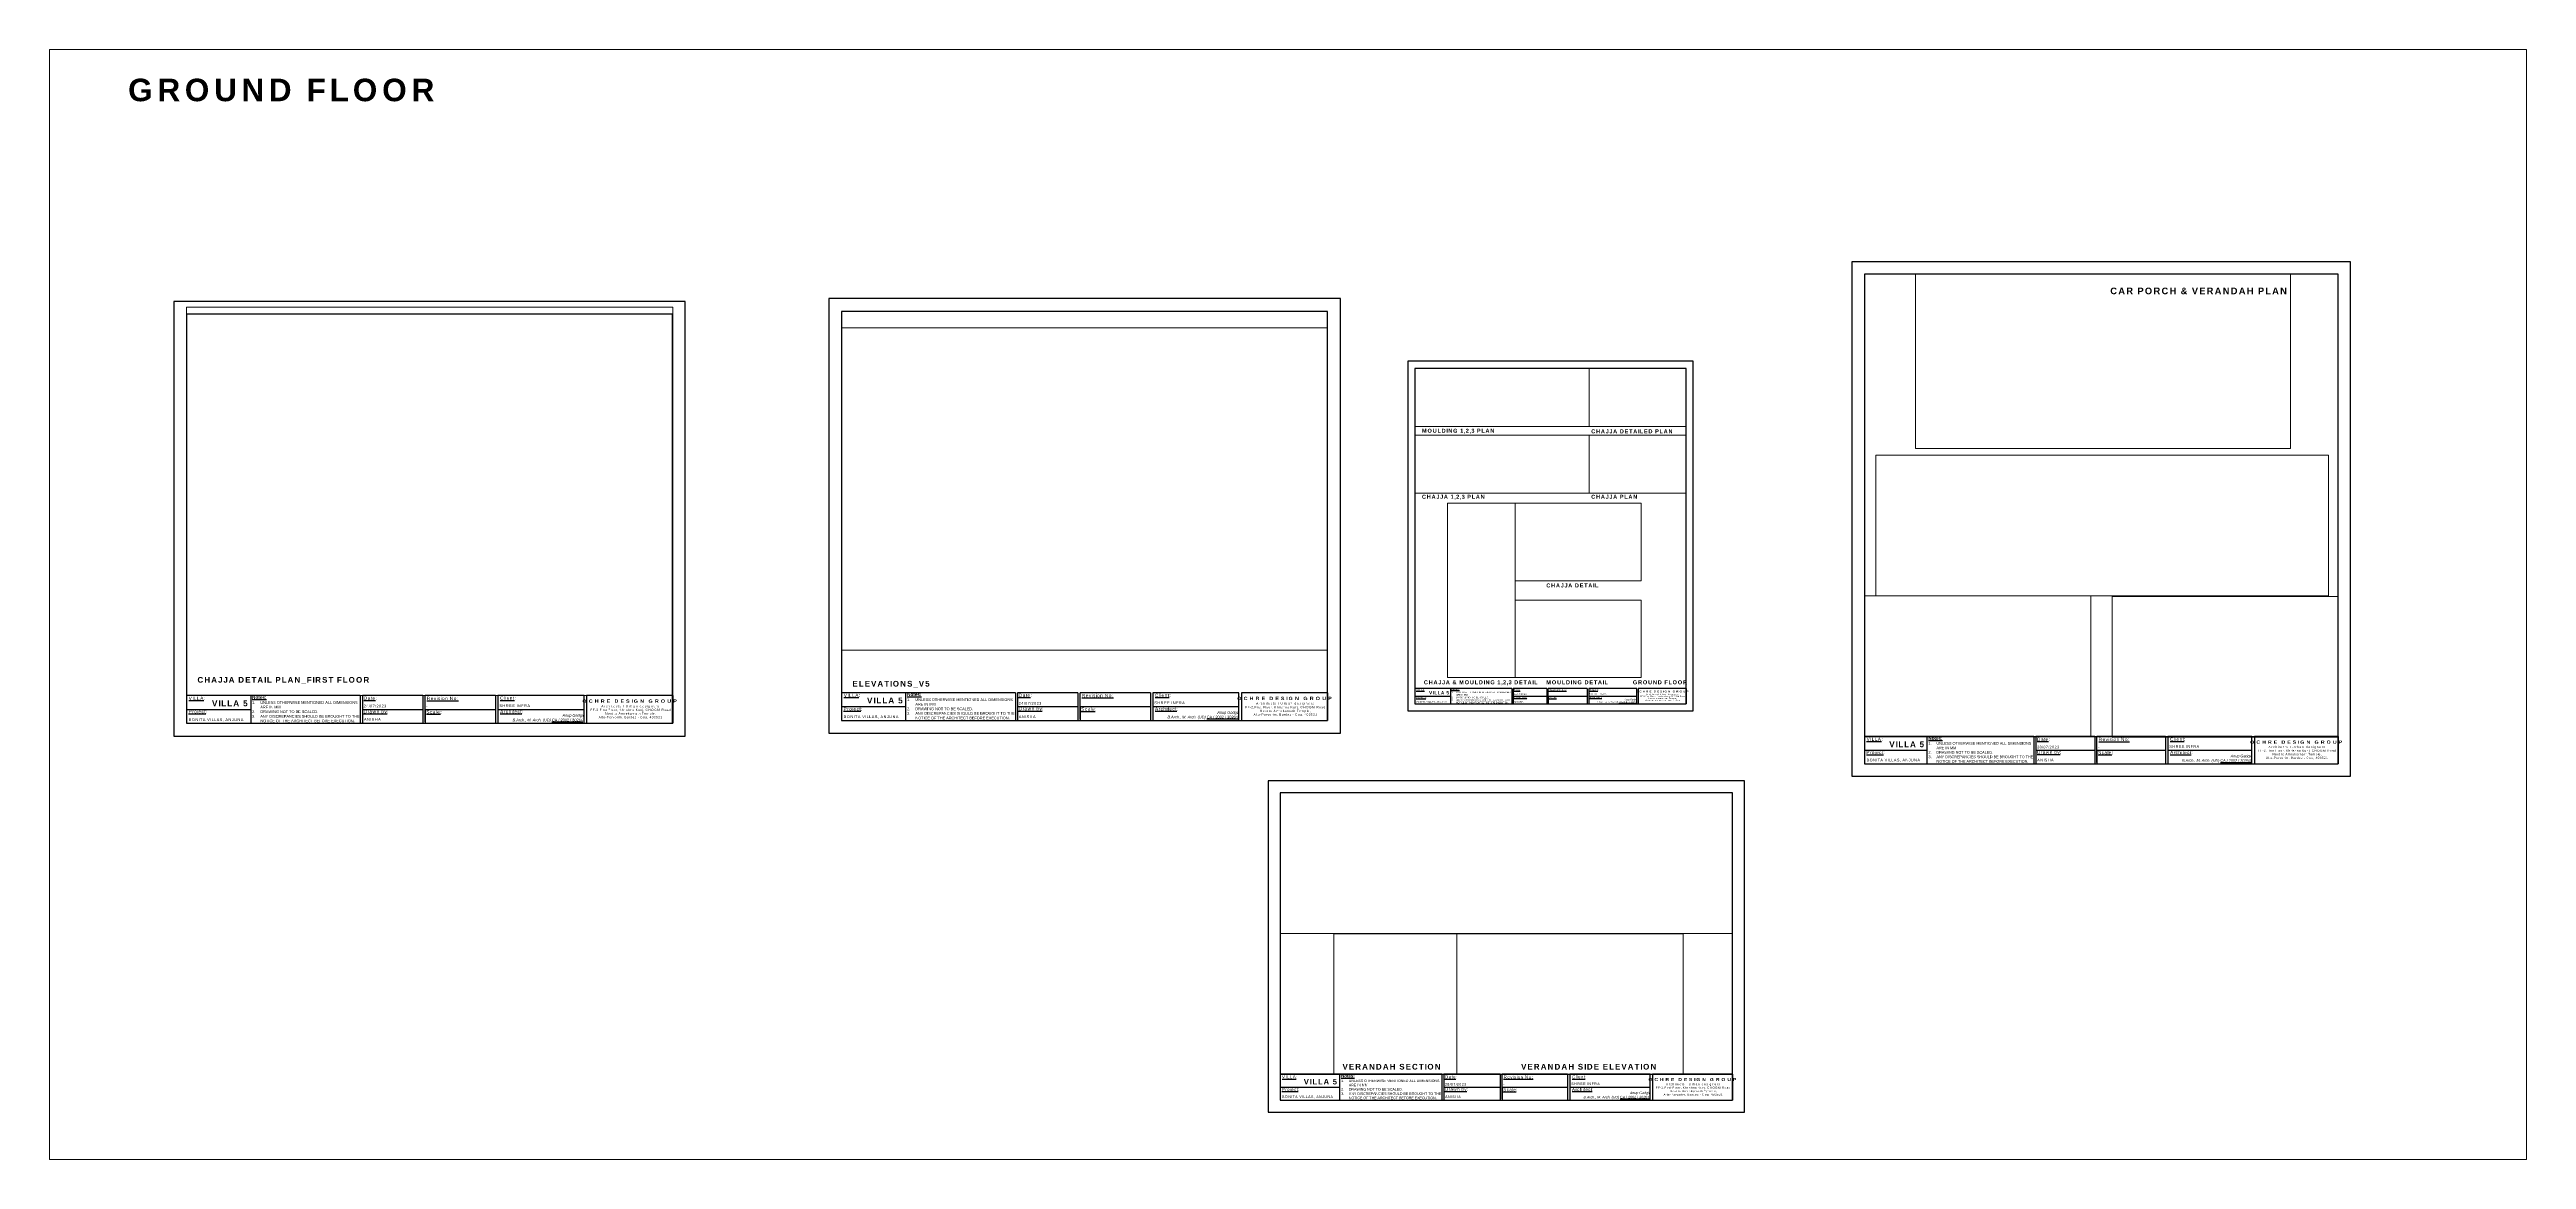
# Paper-space layout 'DETAILS_GROUND FLOOR' of a CAD drawing. Header units: millimetres. Extents: x -20 to 1259, y -234 to 339.
import ezdxf

# ---------------------------------------------------------------- set-up
doc = ezdxf.new("R2010")
doc.units = ezdxf.units.MM
doc.header["$LTSCALE"] = 0.01
doc.header["$MEASUREMENT"] = 0
doc.layers.add('DETAIL DIM', color=5, linetype='Continuous', lineweight=13)
doc.styles.get("Standard").update_dxf_attribs({"font": 'arial.ttf'})

psp = doc.layouts.new('DETAILS_GROUND FLOOR')

# ---------------------------------------------------------------- linework, layer by layer
at = {"lineweight": 25}
for p, q in [((140.4, 5.8), (50.7, 5.8)), ((50.7, 5.8), (50.7, -8.5)), ((84, -8.5), (84, 5.8)), ((140.4, 5.8), (140.4, -8.5)), ((140.4, 5.8), (140.4, -8.5)), ((172.7, 5.8), (141.5, 5.8)), ((141.5, 5.8), (141.5, -8.5)), ((172.7, 5.8), (172.7, -8.5)), ((210.2, 5.8), (173.8, 5.8)), ((173.8, -7.8), (173.8, 5.8)), ((210.2, 5.8), (210.2, -8.5)), ((301.7, 5.8), (257.2, 5.8)), ((257.2, 5.8), (257.2, -8.5)), ((301.7, 5.8), (301.7, -8.5)), ((478.6, 7.3), (388.8, 7.3)), ((388.8, 7.3), (388.8, -7)), ((388.8, 0.1), (422.1, 0.1)), ((422.1, -7), (422.1, 7.3)), ((478.6, 7.3), (478.6, -7)), ((478.6, 7.3), (478.6, -7)), ((510.9, 7.3), (479.7, 7.3)), ((479.7, 7.3), (479.7, -7)), ((479.7, 0.1), (510.9, 0.1)), ((510.9, 7.3), (510.9, -7)), ((548.4, 7.3), (512, 7.3)), ((512, -6.3), (512, 7.3)), ((512, 0.1), (548.4, 0.1)), ((512, 0.1), (512, -7)), ((548.4, 7.3), (548.4, -7)), ((549.6, 0.1), (594, 0.1)), ((639.8, 7.3), (595.4, 7.3)), ((595.4, 7.3), (595.4, -7)), ((639.8, 7.3), (639.8, -7)), ((735, 9.5), (684.9, 9.5)), ((684.9, 9.5), (684.9, 1.5)), ((684.9, 5.5), (703.5, 5.5)), ((703.5, 1.5), (703.5, 9.5)), ((735, 9.5), (735, 1.5)), ((735, 9.5), (735, 1.5)), ((753, 9.5), (735.6, 9.5)), ((735.6, 9.5), (735.6, 1.5)), ((735.6, 5.5), (753, 5.5)), ((753, 9.5), (753, 1.5)), ((773.9, 9.5), (753.6, 9.5)), ((753.6, 1.9), (753.6, 9.5)), ((753.6, 5.5), (773.9, 5.5)), ((753.6, 5.5), (753.6, 1.5)), ((773.9, 9.5), (773.9, 1.5)), ((774.6, 5.5), (799.4, 5.5)), ((824.9, 9.5), (800.1, 9.5)), ((800.1, 9.5), (800.1, 1.5)), ((824.9, 9.5), (824.9, 1.5)), ((50.7, -1.3), (84, -1.3)), ((141.5, -1.3), (172.7, -1.3)), ((173.8, -1.3), (210.2, -1.3)), ((173.8, -1.3), (173.8, -8.5)), ((211.4, -1.3), (255.9, -1.3)), ((1004.4, -15.4), (917, -15.4)), ((917, -15.4), (917, -29.4)), ((917, -22.4), (949.4, -22.4)), ((949.4, -29.4), (949.4, -15.4)), ((1004.4, -15.4), (1004.4, -29.4)), ((1004.4, -15.4), (1004.4, -29.4)), ((1035.9, -15.4), (1005.5, -15.4)), ((1005.5, -15.4), (1005.5, -29.4)), ((1005.5, -22.4), (1035.9, -22.4)), ((1035.9, -15.4), (1035.9, -29.4)), ((1072.4, -15.4), (1037, -15.4)), ((1037, -28.7), (1037, -15.4)), ((1037, -22.4), (1072.4, -22.4)), ((1037, -22.4), (1037, -29.4)), ((1072.4, -15.4), (1072.4, -29.4)), ((1073.6, -22.4), (1117, -22.4)), ((1161.6, -15.4), (1118.3, -15.4)), ((1118.3, -15.4), (1118.3, -29.4)), ((1161.6, -15.4), (1161.6, -29.4)), ((698.8, -189.8), (615.3, -189.8)), ((615.3, -189.8), (615.3, -203.1)), ((646.2, -203.1), (646.2, -189.8)), ((698.8, -189.8), (698.8, -203.1)), ((698.8, -189.8), (698.8, -203.1)), ((728.9, -189.8), (699.8, -189.8)), ((699.8, -189.8), (699.8, -203.1)), ((728.9, -189.8), (728.9, -203.1)), ((763.7, -189.8), (729.9, -189.8)), ((729.9, -202.5), (729.9, -189.8)), ((763.7, -189.8), (763.7, -203.1)), ((848.9, -189.8), (807.5, -189.8)), ((807.5, -189.8), (807.5, -203.1)), ((848.9, -189.8), (848.9, -203.1)), ((615.3, -196.5), (646.2, -196.5)), ((699.8, -196.5), (728.9, -196.5)), ((729.9, -196.5), (763.7, -196.5)), ((729.9, -196.5), (729.9, -203.1)), ((764.9, -196.5), (806.3, -196.5))]:
    psp.add_line(p, q, dxfattribs=at)
for points in [[(910.5, 229.8), (910.5, -35.8), (1168, -35.8), (1168, 229.8)], [(917, 223.4), (917, -29.4), (1161.5, -29.4), (1161.5, 223.4)], [(917, -15.4), (1161.6, -15.4), (1161.6, 223.4), (917, 223.4)], [(44.1, 209.4), (44.1, -15.1), (308.2, -15.1), (308.2, 209.4)], [(382.3, 210.8), (382.3, -13.6), (646.4, -13.6), (646.4, 210.8)], [(50.7, 202.8), (50.7, -8.5), (301.6, -8.5), (301.6, 202.8)], [(388.8, 204.2), (388.8, -7), (639.8, -7), (639.8, 204.2)], [(681.2, 178.5), (681.2, -2.1), (828.6, -2.1), (828.6, 178.5)], [(684.9, 174.8), (684.9, 1.5), (824.9, 1.5), (824.9, 174.8)], [(255.9, 5.8), (211.4, 5.8), (211.4, -8.5), (255.9, -8.5)], [(594, 7.3), (549.6, 7.3), (549.6, -7), (594, -7)], [(799.4, 9.5), (774.6, 9.5), (774.6, 1.5), (799.4, 1.5)], [(1117, -15.4), (1073.6, -15.4), (1073.6, -29.4), (1117, -29.4)], [(609.1, -38.3), (609.1, -209.3), (855, -209.3), (855, -38.3)], [(615.3, -44.4), (615.3, -203.1), (848.9, -203.1), (848.9, -44.4)], [(806.3, -189.8), (764.9, -189.8), (764.9, -203.1), (806.3, -203.1)]]:
    psp.add_lwpolyline(points, close=True, dxfattribs=at)
for points in [[(684.9, 1.5), (701.7, 1.5)], [(735.6, 1.5), (753, 1.5)], [(753.6, 1.5), (773.9, 1.5)], [(800.1, 1.5), (824.9, 1.5)], [(50.7, -8.5), (80.9, -8.5)], [(141.5, -8.5), (172.7, -8.5)], [(173.8, -8.5), (210.2, -8.5)], [(257.2, -8.5), (301.7, -8.5)], [(388.8, -7), (419, -7)], [(479.7, -7), (510.9, -7)], [(512, -7), (548.4, -7)], [(595.4, -7), (639.8, -7)], [(917, -29.4), (946.4, -29.4)], [(1005.5, -29.4), (1035.9, -29.4)], [(1037, -29.4), (1072.4, -29.4)], [(1118.3, -29.4), (1161.6, -29.4)], [(615.3, -203.1), (643.4, -203.1)], [(699.8, -203.1), (728.9, -203.1)], [(729.9, -203.1), (763.7, -203.1)], [(807.5, -203.1), (848.9, -203.1)]]:
    psp.add_lwpolyline(points, dxfattribs=at)
psp.add_lwpolyline([(615.3, -189.8), (848.9, -189.8), (848.9, -44.4), (615.3, -44.4)], close=True)
at = {"layer": 'DETAIL DIM', "ltscale": 0.5}
psp.add_lwpolyline([(-20.1, 339.5), (1258.8, 339.5), (1258.8, -233.8), (-20.1, -233.8)], close=True, dxfattribs=at)

# ---------------------------------------------------------------- texts
at = {"attachment_point": 1}
for s, width, gutter_width, insert, char_height in [('{\\fArial|b1|i0|c0|p34;\\T1.2;GROUND FLOOR}', 455.449, 91, (20.5, 324.4), 11.644), ('{\\fArial|b1|i0|c0|p34;\\T1.2;CAR PORCH & VERANDAH PLAN}', 133.963, 26.8, (1043.9, 216.5), 3.425), ('{\\fArial|b1|i0|c0|p34;\\T1.2;MOULDING 1,2,3 PLAN}', 80.585, 16.1, (688.5, 143.6), 2.06), ('{\\fArial|b1|i0|c0|p34;\\T1.2;CHAJJA DETAILED PLAN}', 80.585, 16.1, (775.9, 143.3), 2.06), ('{\\fArial|b1|i0|c0|p34;\\T1.2;CHAJJA 1,2,3 PLAN}', 80.585, 16.1, (688.5, 109.5), 2.06), ('{\\fArial|b1|i0|c0|p34;\\T1.2;CHAJJA PLAN}', 80.585, 16.1, (775.9, 109.5), 2.06), ('{\\fArial|b1|i0|c0|p34;\\T1.2;CHAJJA DETAIL}', 80.585, 16.1, (752.7, 63.7), 2.06), ('{\\fArial|b1|i0|c0|p34;\\T1.2;CHAJJA DETAIL PLAN_FIRST FLOOR}', 115.035, 23, (56.3, 15.4), 2.941), ('{\\fArial|b1|i0|c0|p34;\\T1.2;ELEVATIONS_V5}', 115.035, 23, (394.5, 13.4), 2.941), ('{\\fArial|b1|i0|c0|p34;\\T1.2;CHAJJA & MOULDING 1,2,3 DETAIL}', 80.585, 16.1, (689.5, 13.7), 2.06), ('{\\fArial|b1|i0|c0|p34;\\T1.2;MOULDING DETAIL}', 80.585, 16.1, (752.7, 13.7), 2.06), ('{\\fArial|b1|i0|c0|p34;\\T1.2;GROUND FLOOR}', 80.585, 16.1, (797.4, 13.7), 2.06), ('{\\T1.2;\\LVILLA\\l:}', 42.193, 11.1, (51.8, 5.3), 1.722), ('{\\fArial|b1|i0|c0|p34;\\T1.2;VILLA 5}', 118.427, 23.7, (63.8, 3.3), 3.028), ('{\\fArial|b1|i0|c0|p34;\\H1.2099x;\\LNotes:\\fArial|b0|i0|c0|p34;\\H0.8265x;\\l\\P\\pxi-3,l3,ql,t3;1.^IUNLESS OTHERWISE MENTIONED ALL DIMENSIONS ARE IN MM\\P2.^IDRAWING NOT TO BE SCALED.\\P3.^IANY DISCREPANCIES SHOULD BE BROUGHT TO THE NOTICE OF THE ARCHITECT BEFORE EXECUTION\\fLucida Grande|b1|i0|c0|p2;.}', 55.808, 11.1, (84.5, 5.8), 1.4229), ('{\\T1.2;\\LDate\\l:}', 42.193, 11.1, (142.2, 5.3), 1.722), ('{\\T1.2;24/07/2023}', 42.193, 11.1, (142.1, 1.1), 1.423), ('{\\T1.2;-}', 42.193, 11.1, (174.4, 1.1), 1.42), ('{\\T1.2;\\LRevision No:}', 42.193, 11.1, (174.7, 5.2), 1.722), ('{\\T1.2;SHREE INFRA}', 42.193, 11.1, (212.2, 1.3), 1.423), ('{\\T1.2;\\LClient\\l:}', 42.193, 11.1, (212.6, 5.4), 1.722), ('\\pxqc;{\\fArial Black|b1|i0|c0|p34;\\T1.55;OCHRE DESIGN GROUP\\P\\fArial|b0|i0|c0|p34;\\H0.6667x;\\T1.5;Architects I Urban designers\\H0.75x;\\T1;\\P\\H1.333x;\\T1.25;FF-2,First Floor, Khrishna Kunj, CHOGM Road\\PNext to Amrekarnath Temple,\\PAlto-Porvorim, Bardez - Goa, 403521}', 70.679, 11.1, (244.6, 3.8), 1.722), ('{\\T1.2;\\LVILLA\\l:}', 42.193, 11.1, (390, 6.8), 1.722), ('{\\fArial|b1|i0|c0|p34;\\T1.2;VILLA 5}', 118.427, 23.7, (402, 4.8), 3.028), ('{\\fArial|b1|i0|c0|p34;\\H1.2099x;\\LNotes:\\fArial|b0|i0|c0|p34;\\H0.8265x;\\l\\P\\pxi-3,l3,ql,t3;1.^IUNLESS OTHERWISE MENTIONED ALL DIMENSIONS ARE IN MM\\P2.^IDRAWING NOT TO BE SCALED.\\P3.^IANY DISCREPANCIES SHOULD BE BROUGHT TO THE NOTICE OF THE ARCHITECT BEFORE EXECUTION\\fLucida Grande|b1|i0|c0|p2;.}', 55.808, 11.1, (422.7, 7.3), 1.4229), ('{\\T1.2;\\LDate\\l:}', 42.193, 11.1, (480.3, 6.8), 1.722), ('{\\T1.2;24/07/2023}', 42.193, 11.1, (480.3, 2.5), 1.423), ('{\\T1.2;-}', 42.193, 11.1, (512.6, 2.5), 1.42), ('{\\T1.2;\\LRevision No:}', 42.193, 11.1, (512.9, 6.7), 1.722), ('{\\T1.2;SHREE INFRA}', 42.193, 11.1, (550.3, 2.8), 1.423), ('{\\T1.2;\\LClient\\l:}', 42.193, 11.1, (550.7, 6.8), 1.722), ('\\pxqc;{\\fArial Black|b1|i0|c0|p34;\\T1.55;OCHRE DESIGN GROUP\\P\\fArial|b0|i0|c0|p34;\\H0.6667x;\\T1.5;Architects I Urban designers\\H0.75x;\\T1;\\P\\H1.333x;\\T1.25;FF-2,First Floor, Khrishna Kunj, CHOGM Road\\PNext to Amrekarnath Temple,\\PAlto-Porvorim, Bardez - Goa, 403521}', 70.679, 11.1, (582.7, 5.2), 1.722), ('{\\T1.2;\\LVILLA\\l:}', 23.539, 6.2, (685.5, 9.2), 0.96), ('{\\T1.2;\\LProject\\l:}', 23.539, 6.2, (685.5, 5.3), 0.96), ('{\\T1.2;BONITA VILLAS, ANJUNA}', 31.05, 6.2, (685.5, 3), 0.794), ('{\\fArial|b1|i0|c0|p34;\\T1.2;VILLA 5}', 66.069, 13.2, (692.2, 8.1), 1.689), ('{\\fArial|b1|i0|c0|p34;\\H1.2099x;\\LNotes:\\fArial|b0|i0|c0|p34;\\H0.8265x;\\l\\P\\pxi-3,l3,ql,t3;1.^IUNLESS OTHERWISE MENTIONED ALL DIMENSIONS ARE IN MM\\P2.^IDRAWING NOT TO BE SCALED.\\P3.^IANY DISCREPANCIES SHOULD BE BROUGHT TO THE NOTICE OF THE ARCHITECT BEFORE EXECUTION\\fLucida Grande|b1|i0|c0|p2;.}', 31.135, 6.2, (703.8, 9.5), 0.7938), ('{\\T1.2;\\LDate\\l:}', 23.539, 6.2, (735.9, 9.2), 0.96), ('{\\T1.2;\\LDrawn by\\fLucida Grande|b0|i0|c0|p2;\\l:}', 23.539, 6.2, (735.9, 5.4), 0.96), ('{\\T1.2;24/07/2023}', 23.539, 6.2, (735.9, 6.9), 0.794), ('{\\T1.2;ANISHA }', 23.539, 6.2, (736, 3), 0.794), ('{\\T1.2;\\LScale\\l:}', 23.539, 6.2, (753.9, 5.3), 0.96), ('{\\T1.2;-}', 23.539, 6.2, (753.9, 6.9), 0.794), ('{\\T1.2;\\LRevision No:}', 23.539, 6.2, (754.1, 9.2), 0.96), ('{\\T1.2;SHREE INFRA}', 23.539, 6.2, (775, 7), 0.794), ('{\\T1.2;\\LClient\\l:}', 23.539, 6.2, (775.2, 9.2), 0.96), ('{\\T1.2;\\LArchitect\\l:}', 23.539, 6.2, (775.2, 5.4), 0.96), ('\\pxqr;{\\fArial|b0|i1|c0|p34;\\H0.8265x;\\C5;Anup Gadgil\\fArial|b0|i0|c0|p34; \\P\\pql;\\fArial|b0|i1|c0|p34;          B.Arch., M. Arch. (UD) \\fArial|b0|i0|c0|p34;\\LCA / 2002 / 30264\\l  }', 23.539, 6.2, (775.7, 4.2), 0.9604), ('\\pxqc;{\\fArial Black|b1|i0|c0|p34;\\T1.55;OCHRE DESIGN GROUP\\P\\fArial|b0|i0|c0|p34;\\H0.6667x;\\T1.5;Architects I Urban designers\\H0.75x;\\T1;\\P\\H1.333x;\\T1.25;FF-2,First Floor, Khrishna Kunj, CHOGM Road\\PNext to Amrekarnath Temple,\\PAlto-Porvorim, Bardez - Goa, 403521}', 39.431, 6.2, (793.1, 8.4), 0.96), ('{\\T1.2;\\LProject\\l:}', 42.193, 11.1, (51.7, -1.6), 1.722), ('{\\T1.2;BONITA VILLAS, ANJUNA}', 55.656, 11.1, (51.8, -5.9), 1.423), ('{\\T1.2;\\LDrawn by\\fLucida Grande|b0|i0|c0|p2;\\l:}', 42.193, 11.1, (142.1, -1.6), 1.722), ('{\\T1.2;ANISHA }', 42.193, 11.1, (142.3, -5.8), 1.423), ('{\\T1.2;\\LScale\\l:}', 42.193, 11.1, (174.5, -1.8), 1.722), ('{\\T1.2;\\LArchitect\\l:}', 42.193, 11.1, (212.6, -1.6), 1.722), ('\\pxqr;{\\fArial|b0|i1|c0|p34;\\H0.8265x;\\C5;Anup Gadgil\\fArial|b0|i0|c0|p34; \\P\\pql;\\fArial|b0|i1|c0|p34;          B.Arch., M. Arch. (UD) \\fArial|b0|i0|c0|p34;\\LCA / 2002 / 30264\\l  }', 42.193, 11.1, (213.5, -3.7), 1.7215), ('{\\T1.2;\\LProject\\l:}', 42.193, 11.1, (389.9, -0.2), 1.722), ('{\\T1.2;BONITA VILLAS, ANJUNA}', 55.656, 11.1, (390, -4.4), 1.423), ('{\\T1.2;\\LDrawn by\\fLucida Grande|b0|i0|c0|p2;\\l:}', 42.193, 11.1, (480.3, -0.1), 1.722), ('{\\T1.2;ANISHA }', 42.193, 11.1, (480.4, -4.4), 1.423), ('{\\T1.2;\\LScale\\l:}', 42.193, 11.1, (512.6, -0.3), 1.722), ('{\\T1.2;\\LArchitect\\l:}', 42.193, 11.1, (550.7, -0.2), 1.722), ('\\pxqr;{\\fArial|b0|i1|c0|p34;\\H0.8265x;\\C5;Anup Gadgil\\fArial|b0|i0|c0|p34; \\P\\pql;\\fArial|b0|i1|c0|p34;          B.Arch., M. Arch. (UD) \\fArial|b0|i0|c0|p34;\\LCA / 2002 / 30264\\l  }', 42.193, 11.1, (551.6, -2.2), 1.7215), ('{\\T1.2;\\LProject\\l:}', 41.122, 10.8, (918, -22.7), 1.678), ('{\\T1.2;\\LVILLA\\l:}', 41.122, 10.8, (918.1, -15.9), 1.678), ('{\\fArial|b1|i0|c0|p34;\\T1.2;VILLA 5}', 115.418, 23.1, (929.8, -17.9), 2.951), ('{\\fArial|b1|i0|c0|p34;\\H1.2099x;\\LNotes:\\fArial|b0|i0|c0|p34;\\H0.8265x;\\l\\P\\pxi-3,l3,ql,t3;1.^IUNLESS OTHERWISE MENTIONED ALL DIMENSIONS ARE IN MM\\P2.^IDRAWING NOT TO BE SCALED.\\P3.^IANY DISCREPANCIES SHOULD BE BROUGHT TO THE NOTICE OF THE ARCHITECT BEFORE EXECUTION\\fLucida Grande|b1|i0|c0|p2;.}', 54.391, 10.8, (950, -15.4), 1.3867), ('{\\T1.2;\\LDate\\l:}', 41.122, 10.8, (1006.1, -15.9), 1.678), ('{\\T1.2;\\LDrawn by\\fLucida Grande|b0|i0|c0|p2;\\l:}', 41.122, 10.8, (1006.1, -22.6), 1.678), ('{\\T1.2;28/07/2023}', 41.122, 10.8, (1006.1, -20.1), 1.387), ('{\\T1.2;\\LScale\\l:}', 41.122, 10.8, (1037.6, -22.8), 1.678), ('{\\T1.2;-}', 41.122, 10.8, (1037.6, -20.1), 1.39), ('{\\T1.2;\\LRevision No:}', 41.122, 10.8, (1037.9, -16), 1.678), ('{\\T1.2;SHREE INFRA}', 41.122, 10.8, (1074.4, -19.8), 1.387), ('{\\T1.2;\\LClient\\l:}', 41.122, 10.8, (1074.8, -15.9), 1.678), ('{\\T1.2;\\LArchitect\\l:}', 41.122, 10.8, (1074.8, -22.7), 1.678), ('\\pxqr;{\\fArial|b0|i1|c0|p34;\\H0.8265x;\\C5;Anup Gadgil\\fArial|b0|i0|c0|p34; \\P\\pql;\\fArial|b0|i1|c0|p34;          B.Arch., M. Arch. (UD) \\fArial|b0|i0|c0|p34;\\LCA / 2002 / 30264\\l  }', 41.122, 10.8, (1075.6, -24.7), 1.6778), ('\\pxqc;{\\fArial Black|b1|i0|c0|p34;\\T1.55;OCHRE DESIGN GROUP\\P\\fArial|b0|i0|c0|p34;\\H0.6667x;\\T1.5;Architects I Urban designers\\H0.75x;\\T1;\\P\\H1.333x;\\T1.25;FF-2,First Floor, Khrishna Kunj, CHOGM Road\\PNext to Amrekarnath Temple,\\PAlto-Porvorim, Bardez - Goa, 403521}', 68.884, 10.8, (1105.9, -17.4), 1.678), ('{\\T1.2;BONITA VILLAS, ANJUNA}', 54.242, 10.8, (918.1, -26.8), 1.387), ('{\\T1.2;ANISHA }', 41.122, 10.8, (1006.2, -26.8), 1.387), ('{\\T1.2;\\LVILLA\\l:}', 39.275, 10.3, (616.3, -190.3), 1.602), ('{\\fArial|b1|i0|c0|p34;\\H1.2099x;\\LNotes:\\fArial|b0|i0|c0|p34;\\H0.8265x;\\l\\P\\pxi-3,l3,ql,t3;1.^IUNLESS OTHERWISE MENTIONED ALL DIMENSIONS ARE IN MM\\P2.^IDRAWING NOT TO BE SCALED.\\P3.^IANY DISCREPANCIES SHOULD BE BROUGHT TO THE NOTICE OF THE ARCHITECT BEFORE EXECUTION\\fLucida Grande|b1|i0|c0|p2;.}', 51.949, 10.3, (646.8, -189.8), 1.3245), ('{\\fArial|b1|i0|c0|p34;\\T1.2;VERANDAH SECTION}', 115.035, 23, (647.5, -184.4), 2.941), ('{\\T1.2;\\LDate\\l:}', 39.275, 10.3, (700.4, -190.3), 1.602), ('{\\T1.2;\\LRevision No:}', 39.275, 10.3, (730.7, -190.4), 1.602), ('{\\fArial|b1|i0|c0|p34;\\T1.2;VERANDAH SIDE ELEVATION}', 115.035, 23, (739.7, -184.4), 2.941), ('{\\T1.2;\\LClient\\l:}', 39.275, 10.3, (766, -190.3), 1.602), ('\\pxqc;{\\fArial Black|b1|i0|c0|p34;\\T1.55;OCHRE DESIGN GROUP\\P\\fArial|b0|i0|c0|p34;\\H0.6667x;\\T1.5;Architects I Urban designers\\H0.75x;\\T1;\\P\\H1.333x;\\T1.25;FF-2,First Floor, Khrishna Kunj, CHOGM Road\\PNext to Amrekarnath Temple,\\PAlto-Porvorim, Bardez - Goa, 403521}', 65.791, 10.3, (795.7, -191.7), 1.602), ('{\\T1.2;\\LProject\\l:}', 39.275, 10.3, (616.2, -196.8), 1.602), ('{\\T1.2;BONITA VILLAS, ANJUNA}', 51.807, 10.3, (616.3, -200.7), 1.324), ('{\\fArial|b1|i0|c0|p34;\\T1.2;VILLA 5}', 110.236, 22, (627.5, -192.2), 2.818), ('{\\T1.2;\\LDrawn by\\fLucida Grande|b0|i0|c0|p2;\\l:}', 39.275, 10.3, (700.4, -196.7), 1.602), ('{\\T1.2;28/07/2023}', 39.275, 10.3, (700.4, -194.3), 1.324), ('{\\T1.2;ANISHA }', 39.275, 10.3, (700.5, -200.7), 1.324), ('{\\T1.2;\\LScale\\l:}', 39.275, 10.3, (730.5, -196.9), 1.602), ('{\\T1.2;-}', 39.275, 10.3, (730.5, -194.3), 1.32), ('{\\T1.2;SHREE INFRA}', 39.275, 10.3, (765.6, -194), 1.324), ('{\\T1.2;\\LArchitect\\l:}', 39.275, 10.3, (766, -196.8), 1.602), ('\\pxqr;{\\fArial|b0|i1|c0|p34;\\H0.8265x;\\C5;Anup Gadgil\\fArial|b0|i0|c0|p34; \\P\\pql;\\fArial|b0|i1|c0|p34;          B.Arch., M. Arch. (UD) \\fArial|b0|i0|c0|p34;\\LCA / 2002 / 30264\\l  }', 39.275, 10.3, (766.8, -198.7), 1.6025)]:
    psp.add_mtext_dynamic_manual_height_columns(s, width=width, gutter_width=gutter_width, heights=[0], dxfattribs=dict(at, insert=insert, char_height=char_height))

# ---------------------------------------------------------------- viewports
at = {"layer": '0'}
for center, size, view_center_point, view_height, status, view_target_point in [((1040.1, 178.4), (193.7, 89.937), (52865.524, 6297.5), 8993.677, 14, (1025750.381, -319705.56)), ((514.3, 112.5), (250.9, 166.316), (670361.084, -530691.607), 33263.15457, 3, (367674.532, 231693.518)), ((729.9, 159.8), (90, 30), (739011.365, -556336.288), 3000.00056, 9, (367674.532, 231693.518)), ((799.9, 159.8), (50, 30), (735967.121, -556524.402), 1500, 10, (367674.532, 231693.518)), ((729.9, 125.3), (90, 30), (707278.382, -556311.345), 3000.00106, 8, (367674.532, 231693.518)), ((799.9, 125.3), (50, 30), (704164.84, -556880.217), 1500.00057, 7, (367674.532, 231693.518)), ((1039.7, 93.6), (233.6, 72.686), (0, 0), 7268.60138, 11, (1025750.381, -319705.56)), ((719.2, 60.1), (35, 90), (762411.995, -548069.601), 4500.0038, 4, (367674.532, 231693.518)), ((769.2, 85.1), (65, 40), (762212.426, -547115.683), 800, 5, (367674.532, 231693.518)), ((769.2, 35.1), (65, 40), (762325.746, -548599.814), 800, 6, (367674.532, 231693.518)), ((975.4, 20.9), (116.8, 72.686), (-1235.32, -8363.162), 7268.60139, 12, (1025750.381, -319705.56)), ((1103.2, 20.7), (116.8, 72.686), (31388.65, -6490.246), 7268.60292, 13, (1025750.381, -319705.56)), ((732.1, -80.8), (233.6, 72.686), (0, 0), 7268.60138, 17, (1025750.381, -319705.56)), ((674.8, -153.5), (63.6, 72.69), (82958.126, 28126.235), 7268.6058, 15, (1025750.381, -319705.56)), ((765, -153.5), (116.8, 72.686), (61255.069, 28185.232), 7268.60214, 16, (1025750.381, -319705.56))]:
    psp.add_viewport(center=center, size=size, view_center_point=view_center_point, view_height=view_height, status=status, dxfattribs=dict(at, view_target_point=view_target_point))
at = {"layer": '0', "view_target_point": (367674.532, 231693.518)}
psp.add_viewport(center=(176.2, 106.1), size=(251, 200.577), view_center_point=(710463.355, -550198.01), view_height=20057.67003, dxfattribs=at)

doc.saveas('drawing.dxf')
